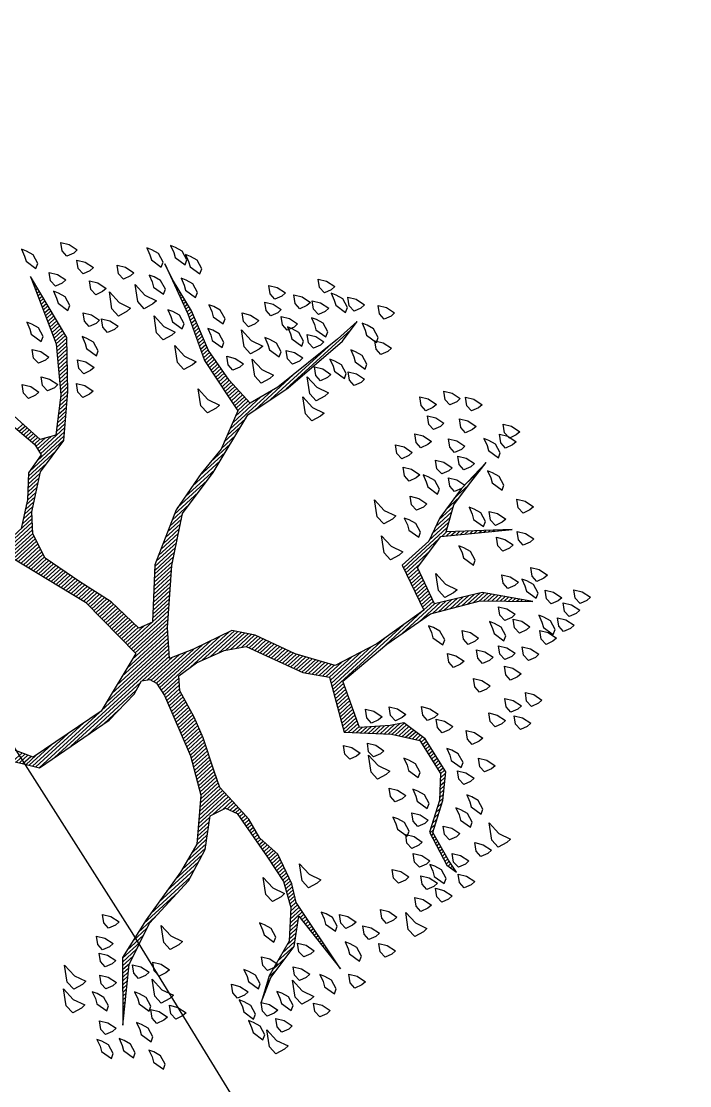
# Model space of a CAD drawing. Header units: metres. Extents: x 2 to 659295185, y -28 to 1124222152.
# Drawn here: x 655003.311 to 655005.894, y 1123173.346 to 1123177.462 of the extents above; entities that cross this region are included whole.
import ezdxf

# ---------------------------------------------------------------- set-up
doc = ezdxf.new("R2010")
doc.units = ezdxf.units.M
doc.header["$MEASUREMENT"] = 0
doc.layers.get('0').update_dxf_attribs({"linetype": 'CONTINUOUS'})
doc.layers.add('Arboles', color=3, linetype='CONTINUOUS')
doc.layers.add('MANZANA', color=30, linetype='CONTINUOUS')

# ---------------------------------------------------------------- blocks, each defined once
blk = doc.blocks.new('*X2402')
at = {"color": 0}
for p, q in [((18.3221, 17.8), (18.3275, 17.8)), ((18.3261, 17.81), (18.3296, 17.81)), ((18.33, 17.82), (18.3316, 17.82)), ((18.3064, 17.76), (18.3192, 17.76)), ((18.3104, 17.77), (18.3213, 17.77)), ((18.3143, 17.78), (18.3234, 17.78)), ((18.3182, 17.79), (18.3254, 17.79)), ((18.2907, 17.72), (18.3109, 17.72)), ((18.2946, 17.73), (18.313, 17.73)), ((18.2986, 17.74), (18.3151, 17.74)), ((18.3025, 17.75), (18.3171, 17.75)), ((18.2789, 17.69), (18.3047, 17.69)), ((18.2829, 17.7), (18.3068, 17.7)), ((18.2868, 17.71), (18.3089, 17.71)), ((18.2632, 17.65), (18.2965, 17.65)), ((18.2671, 17.66), (18.2985, 17.66)), ((18.2711, 17.67), (18.3006, 17.67)), ((18.275, 17.68), (18.3027, 17.68)), ((18.2475, 17.61), (18.2882, 17.61)), ((18.2514, 17.62), (18.2903, 17.62)), ((18.2554, 17.63), (18.2923, 17.63)), ((18.2593, 17.64), (18.2944, 17.64)), ((18.2241, 17.57), (18.2717, 17.57)), ((18.2317, 17.58), (18.2805, 17.58)), ((18.2394, 17.59), (18.284, 17.59)), ((18.2436, 17.6), (18.2861, 17.6)), ((18.1935, 17.53), (18.2364, 17.53)), ((18.2011, 17.54), (18.2452, 17.54)), ((18.2088, 17.55), (18.254, 17.55)), ((18.2164, 17.56), (18.2628, 17.56)), ((18.7131, 17.53), (18.7134, 17.53)), ((18.1706, 17.5), (18.2099, 17.5)), ((18.1782, 17.51), (18.2187, 17.51)), ((18.1858, 17.52), (18.2276, 17.52)), ((18.7035, 17.5), (18.7048, 17.5)), ((18.7067, 17.51), (18.7077, 17.51)), ((18.7099, 17.52), (18.7105, 17.52)), ((17.9316, 17.46), (17.9593, 17.46)), ((18.14, 17.46), (18.1746, 17.46)), ((18.1476, 17.47), (18.1834, 17.47)), ((18.1553, 17.48), (18.1923, 17.48)), ((18.1629, 17.49), (18.2011, 17.49)), ((18.6908, 17.46), (18.6951, 17.46)), ((18.694, 17.47), (18.6971, 17.47)), ((18.6971, 17.48), (18.6991, 17.48)), ((18.7003, 17.49), (18.7019, 17.49)), ((17.9329, 17.45), (17.9604, 17.45)), ((17.9342, 17.44), (17.9614, 17.44)), ((17.9355, 17.43), (17.9624, 17.43)), ((17.9368, 17.42), (17.9635, 17.42)), ((18.0985, 17.42), (18.136, 17.42)), ((18.1103, 17.43), (18.1467, 17.43)), ((18.1221, 17.44), (18.157, 17.44)), ((18.1323, 17.45), (18.1658, 17.45)), ((18.6781, 17.42), (18.6871, 17.42)), ((18.6812, 17.43), (18.6891, 17.43)), ((18.6844, 17.44), (18.6911, 17.44)), ((18.6876, 17.45), (18.6931, 17.45)), ((17.9381, 17.41), (17.9645, 17.41)), ((17.9394, 17.4), (17.9655, 17.4)), ((17.9407, 17.39), (17.9666, 17.39)), ((17.942, 17.38), (17.9676, 17.38)), ((18.0512, 17.38), (18.0931, 17.38)), ((18.063, 17.39), (18.1038, 17.39)), ((18.0748, 17.4), (18.1146, 17.4)), ((18.0867, 17.41), (18.1253, 17.41)), ((18.6653, 17.38), (18.6791, 17.38)), ((18.6685, 17.39), (18.6811, 17.39)), ((18.6717, 17.4), (18.6831, 17.4)), ((18.6749, 17.41), (18.6851, 17.41)), ((17.9367, 17.35), (18.061, 17.35)), ((17.9387, 17.36), (18.004, 17.36)), ((17.9407, 17.37), (17.984, 17.37)), ((18.0276, 17.36), (18.0717, 17.36)), ((18.0394, 17.37), (18.0824, 17.37)), ((18.6555, 17.35), (18.6727, 17.35)), ((18.659, 17.36), (18.6751, 17.36)), ((18.6621, 17.37), (18.6771, 17.37)), ((17.8487, 17.31), (17.9816, 17.31)), ((17.8637, 17.32), (18.0288, 17.32)), ((17.9087, 17.33), (18.0396, 17.33)), ((17.9347, 17.34), (18.0503, 17.34)), ((18.6387, 17.31), (18.6586, 17.31)), ((18.6429, 17.32), (18.6621, 17.32)), ((18.6471, 17.33), (18.6656, 17.33)), ((18.6513, 17.34), (18.6692, 17.34)), ((17.8087, 17.27), (17.859, 17.27)), ((17.8187, 17.28), (17.873, 17.28)), ((17.8287, 17.29), (17.887, 17.29)), ((17.8387, 17.3), (17.9283, 17.3)), ((18.6218, 17.27), (18.6445, 17.27)), ((18.626, 17.28), (18.648, 17.28)), ((18.6303, 17.29), (18.6515, 17.29)), ((18.6345, 17.3), (18.6551, 17.3)), ((17.7599, 17.23), (17.803, 17.23)), ((17.7741, 17.24), (17.817, 17.24)), ((17.7884, 17.25), (17.831, 17.25)), ((17.7987, 17.26), (17.845, 17.26)), ((18.605, 17.23), (18.6303, 17.23)), ((18.6092, 17.24), (18.6339, 17.24)), ((18.6134, 17.25), (18.6374, 17.25)), ((18.6176, 17.26), (18.6409, 17.26)), ((17.5939, 17.19), (17.7568, 17.19)), ((17.717, 17.2), (17.7653, 17.2)), ((17.7313, 17.21), (17.775, 17.21)), ((17.7456, 17.22), (17.789, 17.22)), ((18.5884, 17.19), (18.6202, 17.19)), ((18.5924, 17.2), (18.6215, 17.2)), ((18.5966, 17.21), (18.6233, 17.21)), ((18.6008, 17.22), (18.6268, 17.22)), ((17.5968, 17.18), (17.7482, 17.18)), ((17.5998, 17.17), (17.7396, 17.17)), ((17.6027, 17.16), (17.731, 17.16)), ((18.5837, 17.16), (18.6162, 17.16)), ((18.5853, 17.17), (18.6175, 17.17)), ((18.5868, 17.18), (18.6189, 17.18)), ((17.6056, 17.15), (17.7225, 17.15)), ((17.6085, 17.14), (17.7189, 17.14)), ((17.6115, 17.13), (17.7161, 17.13)), ((17.6144, 17.12), (17.7134, 17.12)), ((18.5774, 17.12), (18.6109, 17.12)), ((18.5789, 17.13), (18.6122, 17.13)), ((18.5805, 17.14), (18.6135, 17.14)), ((18.5821, 17.15), (18.6149, 17.15)), ((17.6173, 17.11), (17.7107, 17.11)), ((17.6203, 17.1), (17.7079, 17.1)), ((17.6232, 17.09), (17.7052, 17.09)), ((17.6261, 17.08), (17.7025, 17.08)), ((18.571, 17.08), (18.6056, 17.08)), ((18.5726, 17.09), (18.6069, 17.09)), ((18.5742, 17.1), (18.6082, 17.1)), ((18.5758, 17.11), (18.6095, 17.11)), ((17.629, 17.07), (17.6998, 17.07)), ((17.632, 17.06), (17.697, 17.06)), ((17.6349, 17.05), (17.6968, 17.05)), ((17.6378, 17.04), (17.6992, 17.04)), ((18.5647, 17.04), (18.6056, 17.04)), ((18.5663, 17.05), (18.6056, 17.05)), ((18.5679, 17.06), (18.6056, 17.06)), ((18.5695, 17.07), (18.6056, 17.07)), ((17.6407, 17.03), (17.7015, 17.03)), ((17.6437, 17.02), (17.7039, 17.02)), ((17.6466, 17.01), (17.7062, 17.01)), ((17.6495, 17), (17.7086, 17)), ((18.5582, 17), (18.6056, 17)), ((18.5598, 17.01), (18.6056, 17.01)), ((18.5615, 17.02), (18.6056, 17.02)), ((18.5632, 17.03), (18.6056, 17.03)), ((17.6524, 16.99), (17.7109, 16.99)), ((17.6554, 16.98), (17.7133, 16.98)), ((17.6583, 16.97), (17.7156, 16.97)), ((18.5353, 16.97), (18.6056, 16.97)), ((18.5548, 16.98), (18.6056, 16.98)), ((18.5565, 16.99), (18.6056, 16.99)), ((17.6612, 16.96), (17.718, 16.96)), ((17.6642, 16.95), (17.7204, 16.95)), ((17.6671, 16.94), (17.7227, 16.94)), ((17.67, 16.93), (17.7251, 16.93)), ((18.4439, 16.93), (18.523, 16.93)), ((18.4668, 16.94), (18.5567, 16.94)), ((18.4896, 16.95), (18.6918, 16.95)), ((18.5125, 16.96), (18.6485, 16.96)), ((18.6009, 16.94), (18.7864, 16.94)), ((18.6675, 16.93), (18.9464, 16.93)), ((17.6729, 16.92), (17.7274, 16.92)), ((17.6759, 16.91), (17.7298, 16.91)), ((17.6788, 16.9), (17.7324, 16.9)), ((17.6817, 16.89), (17.7351, 16.89)), ((18.2545, 16.89), (18.388, 16.89)), ((18.2995, 16.9), (18.4217, 16.9)), ((18.3608, 16.91), (18.4555, 16.91)), ((18.4211, 16.92), (18.4892, 16.92)), ((18.7342, 16.92), (19.0449, 16.92)), ((17.6846, 16.88), (17.7378, 16.88)), ((17.6876, 16.87), (17.7404, 16.87)), ((17.6905, 16.86), (17.7431, 16.86)), ((17.6934, 16.85), (17.7458, 16.85)), ((18.1192, 16.85), (18.2036, 16.85)), ((18.1392, 16.86), (18.2561, 16.86)), ((18.1645, 16.87), (18.3086, 16.87)), ((18.2095, 16.88), (18.3542, 16.88)), ((17.6957, 16.84), (17.7484, 16.84)), ((17.6961, 16.83), (17.7511, 16.83)), ((17.6964, 16.82), (17.7538, 16.82)), ((18.0592, 16.82), (18.1324, 16.82)), ((18.0792, 16.83), (18.1463, 16.83)), ((18.0992, 16.84), (18.1601, 16.84)), ((17.6967, 16.81), (17.7564, 16.81)), ((17.6971, 16.8), (17.7591, 16.8)), ((17.6974, 16.79), (17.7618, 16.79)), ((17.6977, 16.78), (17.7639, 16.78)), ((17.9792, 16.78), (18.0771, 16.78)), ((17.9992, 16.79), (18.0909, 16.79)), ((18.0192, 16.8), (18.1047, 16.8)), ((18.0392, 16.81), (18.1186, 16.81)), ((17.6981, 16.77), (17.7645, 16.77)), ((17.6984, 16.76), (17.7651, 16.76)), ((17.6987, 16.75), (17.7657, 16.75)), ((17.6991, 16.74), (17.7664, 16.74)), ((17.9335, 16.74), (18.0217, 16.74)), ((17.9435, 16.75), (18.0355, 16.75)), ((17.9535, 16.76), (18.0494, 16.76)), ((17.9635, 16.77), (18.0632, 16.77)), ((17.6994, 16.73), (17.767, 16.73)), ((17.6997, 16.72), (17.7676, 16.72)), ((17.7001, 16.71), (17.7682, 16.71)), ((17.7004, 16.7), (17.7689, 16.7)), ((17.8935, 16.7), (17.9768, 16.7)), ((17.9035, 16.71), (17.9873, 16.71)), ((17.9135, 16.72), (17.9979, 16.72)), ((17.9235, 16.73), (18.0084, 16.73)), ((17.7007, 16.69), (17.7695, 16.69)), ((17.7011, 16.68), (17.7701, 16.68)), ((17.7014, 16.67), (17.7707, 16.67)), ((17.7017, 16.66), (17.7714, 16.66)), ((17.8535, 16.66), (17.9345, 16.66)), ((17.8635, 16.67), (17.9451, 16.67)), ((17.8735, 16.68), (17.9556, 16.68)), ((17.8835, 16.69), (17.9662, 16.69)), ((17.7021, 16.65), (17.772, 16.65)), ((17.7024, 16.64), (17.7924, 16.64)), ((17.7027, 16.63), (17.8224, 16.63)), ((17.8235, 16.63), (17.9029, 16.63)), ((17.8335, 16.64), (17.9134, 16.64)), ((17.8435, 16.65), (17.924, 16.65)), ((17.1231, 16.6), (17.1663, 16.6)), ((17.1297, 16.59), (17.1713, 16.59)), ((17.7031, 16.62), (17.8923, 16.62)), ((17.7034, 16.61), (17.8818, 16.61)), ((17.7037, 16.6), (17.8712, 16.6)), ((17.7041, 16.59), (17.8606, 16.59)), ((17.1364, 16.58), (17.1763, 16.58)), ((17.1431, 16.57), (17.1813, 16.57)), ((17.1497, 16.56), (17.1971, 16.56)), ((17.1564, 16.55), (17.2651, 16.55)), ((17.5785, 16.55), (17.8258, 16.55)), ((17.6123, 16.56), (17.8338, 16.56)), ((17.646, 16.57), (17.8418, 16.57)), ((17.6798, 16.58), (17.8501, 16.58)), ((17.163, 16.54), (17.3331, 16.54)), ((17.1697, 16.53), (17.401, 16.53)), ((17.1764, 16.52), (17.469, 16.52)), ((17.2412, 16.51), (17.7938, 16.51)), ((17.4773, 16.52), (17.8018, 16.52)), ((17.511, 16.53), (17.8098, 16.53)), ((17.5448, 16.54), (17.8178, 16.54)), ((17.3112, 16.5), (17.6466, 16.5)), ((17.3812, 16.49), (17.6166, 16.49)), ((17.4512, 16.48), (17.5245, 16.48)), ((17.6564, 16.5), (17.7858, 16.5)), ((17.6714, 16.49), (17.7899, 16.49)), ((17.6804, 16.48), (17.8149, 16.48)), ((17.6837, 16.47), (17.8399, 16.47)), ((17.6839, 16.44), (17.9326, 16.44)), ((17.6855, 16.45), (17.8986, 16.45)), ((17.687, 16.46), (17.8649, 16.46)), ((17.6757, 16.4), (17.7432, 16.4)), ((17.6789, 16.41), (17.7512, 16.41)), ((17.6805, 16.42), (17.7592, 16.42)), ((17.6822, 16.43), (17.9666, 16.43)), ((17.8145, 16.42), (18.0006, 16.42)), ((17.8617, 16.41), (18.0157, 16.41)), ((17.8916, 16.4), (18.0232, 16.4)), ((17.6618, 16.36), (17.7239, 16.36)), ((17.6653, 16.37), (17.7264, 16.37)), ((17.6687, 16.38), (17.7289, 16.38)), ((17.6722, 16.39), (17.7352, 16.39)), ((17.9216, 16.39), (18.0307, 16.39)), ((17.9473, 16.38), (18.0382, 16.38)), ((17.9633, 16.37), (18.0457, 16.37)), ((17.9793, 16.36), (18.0532, 16.36)), ((17.648, 16.32), (17.7139, 16.32)), ((17.6514, 16.33), (17.7164, 16.33)), ((17.6549, 16.34), (17.7189, 16.34)), ((17.6584, 16.35), (17.7214, 16.35)), ((17.9953, 16.35), (18.0607, 16.35)), ((18.0106, 16.34), (18.0651, 16.34)), ((18.0147, 16.33), (18.0692, 16.33)), ((18.0189, 16.32), (18.0733, 16.32)), ((17.6376, 16.29), (17.7064, 16.29)), ((17.6411, 16.3), (17.7089, 16.3)), ((17.6445, 16.31), (17.7114, 16.31)), ((18.0231, 16.31), (18.0774, 16.31)), ((18.0272, 16.3), (18.0816, 16.3)), ((18.0314, 16.29), (18.0857, 16.29)), ((17.6237, 16.25), (17.6938, 16.25)), ((17.6272, 16.26), (17.6971, 16.26)), ((17.6307, 16.27), (17.7005, 16.27)), ((17.6341, 16.28), (17.7038, 16.28)), ((18.0356, 16.28), (18.0898, 16.28)), ((18.0397, 16.27), (18.0939, 16.27)), ((18.0439, 16.26), (18.098, 16.26)), ((18.0481, 16.25), (18.1021, 16.25)), ((17.6099, 16.21), (17.6805, 16.21)), ((17.6134, 16.22), (17.6838, 16.22)), ((17.6168, 16.23), (17.6871, 16.23)), ((17.6203, 16.24), (17.6905, 16.24)), ((18.0522, 16.24), (18.1063, 16.24)), ((18.0564, 16.23), (18.1104, 16.23)), ((18.0606, 16.22), (18.1145, 16.22)), ((18.0647, 16.21), (18.1186, 16.21)), ((18.8191, 16.21), (18.8896, 16.21)), ((18.8615, 16.22), (18.9295, 16.22)), ((18.9115, 16.23), (18.9795, 16.23)), ((18.9759, 16.24), (19.0395, 16.24)), ((17.5928, 16.17), (17.6627, 16.17)), ((17.5981, 16.18), (17.6673, 16.18)), ((17.603, 16.19), (17.6719, 16.19)), ((17.6064, 16.2), (17.6766, 16.2)), ((18.0689, 16.2), (18.1236, 16.2)), ((18.0731, 16.19), (18.1296, 16.19)), ((18.0772, 16.18), (18.1356, 16.18)), ((18.0814, 16.17), (18.1416, 16.17)), ((18.6114, 16.17), (18.823, 16.17)), ((18.7441, 16.18), (18.8396, 16.18)), ((18.7691, 16.19), (18.8563, 16.19)), ((18.7941, 16.2), (18.873, 16.2)), ((17.5714, 16.13), (17.6443, 16.13)), ((17.5768, 16.14), (17.6489, 16.14)), ((17.5821, 16.15), (17.6535, 16.15)), ((17.5874, 16.16), (17.6581, 16.16)), ((18.0856, 16.16), (18.1476, 16.16)), ((18.0897, 16.15), (18.1536, 16.15)), ((18.0939, 16.14), (18.1596, 16.14)), ((18.1004, 16.13), (18.1656, 16.13)), ((18.5994, 16.13), (18.6461, 16.13)), ((18.6024, 16.14), (18.6667, 16.14)), ((18.6054, 16.15), (18.7201, 16.15)), ((18.6084, 16.16), (18.7734, 16.16)), ((18.7869, 16.16), (18.812, 16.16)), ((18.8002, 16.15), (18.8237, 16.15)), ((18.8135, 16.14), (18.8354, 16.14)), ((18.8269, 16.13), (18.847, 16.13)), ((17.5554, 16.1), (17.6304, 16.1)), ((17.5608, 16.11), (17.635, 16.11)), ((17.5661, 16.12), (17.6396, 16.12)), ((18.1082, 16.12), (18.1716, 16.12)), ((18.116, 16.11), (18.1776, 16.11)), ((18.1237, 16.1), (18.1836, 16.1)), ((18.5904, 16.1), (18.6367, 16.1)), ((18.5934, 16.11), (18.6398, 16.11)), ((18.5964, 16.12), (18.6429, 16.12)), ((18.8402, 16.12), (18.8587, 16.12)), ((18.8535, 16.11), (18.8704, 16.11)), ((18.8669, 16.1), (18.882, 16.1)), ((17.5341, 16.06), (17.6131, 16.06)), ((17.5394, 16.07), (17.6174, 16.07)), ((17.5448, 16.08), (17.6216, 16.08)), ((17.5501, 16.09), (17.6259, 16.09)), ((18.1315, 16.09), (18.1896, 16.09)), ((18.1393, 16.08), (18.1956, 16.08)), ((18.1471, 16.07), (18.2239, 16.07)), ((18.1549, 16.06), (18.2619, 16.06)), ((18.5784, 16.06), (18.6242, 16.06)), ((18.5814, 16.07), (18.6273, 16.07)), ((18.5844, 16.08), (18.6304, 16.08)), ((18.5874, 16.09), (18.6336, 16.09)), ((18.8802, 16.09), (18.8937, 16.09)), ((18.8935, 16.08), (18.9054, 16.08)), ((18.9069, 16.07), (18.917, 16.07)), ((18.9202, 16.06), (18.9287, 16.06)), ((17.4913, 16.02), (17.6021, 16.02)), ((17.502, 16.03), (17.6021, 16.03)), ((17.5127, 16.04), (17.6045, 16.04)), ((17.5234, 16.05), (17.6088, 16.05)), ((18.1339, 16.02), (18.4746, 16.02)), ((18.1392, 16.03), (18.3946, 16.03)), ((18.1444, 16.04), (18.3379, 16.04)), ((18.1497, 16.05), (18.2999, 16.05)), ((18.5664, 16.02), (18.6117, 16.02)), ((18.5694, 16.03), (18.6148, 16.03)), ((18.5724, 16.04), (18.6179, 16.04)), ((18.5754, 16.05), (18.6211, 16.05)), ((18.9335, 16.05), (18.9404, 16.05)), ((18.9469, 16.04), (18.952, 16.04)), ((18.9602, 16.03), (18.9637, 16.03)), ((18.9735, 16.02), (18.9754, 16.02)), ((17.4484, 15.98), (17.5044, 15.98)), ((17.4591, 15.99), (17.6021, 15.99)), ((17.4698, 16), (17.6021, 16)), ((17.4806, 16.01), (17.6021, 16.01)), ((17.5206, 15.98), (17.6021, 15.98)), ((18.113, 15.98), (18.1646, 15.98)), ((18.1182, 15.99), (18.1688, 15.99)), ((18.1235, 16), (18.173, 16)), ((18.1287, 16.01), (18.1773, 16.01)), ((18.3591, 16.01), (18.5546, 16.01)), ((18.4501, 16), (18.6064, 16)), ((18.5234, 15.99), (18.6244, 15.99)), ((18.5634, 16.01), (18.6086, 16.01)), ((18.5781, 15.98), (18.6424, 15.98)), ((18.9869, 16.01), (18.987, 16.01)), ((17.4036, 15.94), (17.4555, 15.94)), ((17.4163, 15.95), (17.4677, 15.95)), ((17.427, 15.96), (17.4799, 15.96)), ((17.4377, 15.97), (17.4922, 15.97)), ((17.5556, 15.97), (17.6021, 15.97)), ((17.5707, 15.96), (17.6021, 15.96)), ((17.5747, 15.95), (17.6021, 15.95)), ((17.5787, 15.94), (17.6021, 15.94)), ((18.092, 15.94), (18.1478, 15.94)), ((18.0973, 15.95), (18.152, 15.95)), ((18.1025, 15.96), (18.1562, 15.96)), ((18.1077, 15.97), (18.1604, 15.97)), ((18.5971, 15.97), (18.6604, 15.97)), ((18.6161, 15.96), (18.6784, 15.96)), ((18.6351, 15.95), (18.6964, 15.95)), ((18.6541, 15.94), (18.7144, 15.94)), ((17.3061, 15.91), (17.4188, 15.91)), ((17.3386, 15.92), (17.431, 15.92)), ((17.3711, 15.93), (17.4433, 15.93)), ((17.5827, 15.93), (17.6021, 15.93)), ((17.5832, 15.91), (17.6021, 15.91)), ((17.5846, 15.92), (17.6021, 15.92)), ((18.0763, 15.91), (18.1351, 15.91)), ((18.0816, 15.92), (18.1394, 15.92)), ((18.0868, 15.93), (18.1436, 15.93)), ((18.6731, 15.93), (18.7324, 15.93)), ((18.6921, 15.92), (18.7504, 15.92)), ((18.7111, 15.91), (18.7628, 15.91)), ((17.1189, 15.87), (17.3117, 15.87)), ((17.1669, 15.88), (17.3397, 15.88)), ((17.2149, 15.89), (17.3677, 15.89)), ((17.2629, 15.9), (17.3957, 15.9)), ((17.5778, 15.87), (17.5996, 15.87)), ((17.5791, 15.88), (17.6018, 15.88)), ((17.5805, 15.89), (17.6021, 15.89)), ((17.5819, 15.9), (17.6021, 15.9)), ((18.0627, 15.88), (18.1225, 15.88)), ((18.0658, 15.89), (18.1267, 15.89)), ((18.0711, 15.9), (18.1309, 15.9)), ((18.0727, 15.87), (18.1183, 15.87)), ((18.7301, 15.9), (18.7704, 15.9)), ((18.7421, 15.89), (18.7781, 15.89)), ((18.7528, 15.88), (18.7857, 15.88)), ((18.7634, 15.87), (18.7934, 15.87)), ((16.9681, 15.83), (17.0472, 15.83)), ((17.0041, 15.84), (17.0729, 15.84)), ((17.0401, 15.85), (17.1235, 15.85)), ((17.0761, 15.86), (17.2435, 15.86)), ((17.5723, 15.83), (17.5907, 15.83)), ((17.5737, 15.84), (17.5929, 15.84)), ((17.575, 15.85), (17.5951, 15.85)), ((17.5764, 15.86), (17.5974, 15.86)), ((18.0827, 15.86), (18.1141, 15.86)), ((18.0927, 15.85), (18.1197, 15.85)), ((18.1027, 15.84), (18.1322, 15.84)), ((18.1127, 15.83), (18.1447, 15.83)), ((18.7741, 15.86), (18.801, 15.86)), ((18.7848, 15.85), (18.8087, 15.85)), ((18.7954, 15.84), (18.8163, 15.84)), ((18.8061, 15.83), (18.824, 15.83)), ((16.91, 15.79), (16.9444, 15.79)), ((16.919, 15.8), (16.9701, 15.8)), ((16.9281, 15.81), (16.9958, 15.81)), ((16.9371, 15.82), (17.0215, 15.82)), ((17.5669, 15.79), (17.5866, 15.79)), ((17.5682, 15.8), (17.5856, 15.8)), ((17.5696, 15.81), (17.5863, 15.81)), ((17.5709, 15.82), (17.5885, 15.82)), ((18.1227, 15.82), (18.1572, 15.82)), ((18.1327, 15.81), (18.1697, 15.81)), ((18.1427, 15.8), (18.1822, 15.8)), ((18.1527, 15.79), (18.1947, 15.79)), ((18.8168, 15.82), (18.8316, 15.82)), ((18.8274, 15.81), (18.8393, 15.81)), ((18.8381, 15.8), (18.8469, 15.8)), ((18.8488, 15.79), (18.8545, 15.79)), ((16.8829, 15.76), (16.9077, 15.76)), ((16.8919, 15.77), (16.9189, 15.77)), ((16.9009, 15.78), (16.9301, 15.78)), ((17.5628, 15.76), (17.5896, 15.76)), ((17.5641, 15.77), (17.5886, 15.77)), ((17.5655, 15.78), (17.5876, 15.78)), ((18.1627, 15.78), (18.2105, 15.78)), ((18.1727, 15.77), (18.2271, 15.77)), ((18.182, 15.76), (18.2403, 15.76)), ((18.8594, 15.78), (18.8622, 15.78)), ((16.8467, 15.72), (16.863, 15.72)), ((16.8557, 15.73), (16.8742, 15.73)), ((16.8648, 15.74), (16.8853, 15.74)), ((16.8738, 15.75), (16.8965, 15.75)), ((17.5568, 15.72), (17.5936, 15.72)), ((17.5585, 15.73), (17.5926, 15.73)), ((17.56, 15.74), (17.5916, 15.74)), ((17.5614, 15.75), (17.5906, 15.75)), ((18.189, 15.75), (18.2422, 15.75)), ((18.196, 15.74), (18.244, 15.74)), ((18.203, 15.73), (18.2458, 15.73)), ((18.21, 15.72), (18.2476, 15.72)), ((16.8105, 15.68), (16.8183, 15.68)), ((16.8195, 15.69), (16.8295, 15.69)), ((16.8286, 15.7), (16.8406, 15.7)), ((16.8376, 15.71), (16.8518, 15.71)), ((17.5501, 15.68), (17.5814, 15.68)), ((17.5518, 15.69), (17.5844, 15.69)), ((17.5535, 15.7), (17.5875, 15.7)), ((17.5551, 15.71), (17.5906, 15.71)), ((18.217, 15.71), (18.2494, 15.71)), ((18.224, 15.7), (18.2512, 15.7)), ((18.231, 15.69), (18.2531, 15.69)), ((18.238, 15.68), (18.2549, 15.68)), ((16.7833, 15.65), (16.7848, 15.65)), ((16.7924, 15.66), (16.7959, 15.66)), ((16.8014, 15.67), (16.8071, 15.67)), ((17.5435, 15.64), (17.5691, 15.64)), ((17.5451, 15.65), (17.5721, 15.65)), ((17.5468, 15.66), (17.5752, 15.66)), ((17.5485, 15.67), (17.5783, 15.67)), ((18.2329, 15.64), (18.2515, 15.64)), ((18.2348, 15.65), (18.2534, 15.65)), ((18.2367, 15.66), (18.2553, 15.66)), ((18.2385, 15.67), (18.2567, 15.67)), ((17.5252, 15.6), (17.5543, 15.6)), ((17.5302, 15.61), (17.5598, 15.61)), ((17.5352, 15.62), (17.5629, 15.62)), ((17.5402, 15.63), (17.566, 15.63)), ((18.2254, 15.6), (18.244, 15.6)), ((18.2273, 15.61), (18.2459, 15.61)), ((18.2292, 15.62), (18.2478, 15.62)), ((18.231, 15.63), (18.2497, 15.63)), ((17.5102, 15.57), (17.5372, 15.57)), ((17.5152, 15.58), (17.5429, 15.58)), ((17.5202, 15.59), (17.5486, 15.59)), ((18.2198, 15.57), (18.2384, 15.57)), ((18.2217, 15.58), (18.2403, 15.58)), ((18.2235, 15.59), (18.2422, 15.59)), ((17.4803, 15.53), (17.5226, 15.53)), ((17.4903, 15.54), (17.5241, 15.54)), ((17.5002, 15.55), (17.5257, 15.55)), ((17.5052, 15.56), (17.5315, 15.56)), ((18.2032, 15.53), (18.2284, 15.53)), ((18.2132, 15.54), (18.2328, 15.54)), ((18.216, 15.55), (18.2347, 15.55)), ((18.2179, 15.56), (18.2365, 15.56)), ((17.4403, 15.49), (17.4786, 15.49)), ((17.4503, 15.5), (17.4911, 15.5)), ((17.4603, 15.51), (17.5196, 15.51)), ((17.4703, 15.52), (17.5211, 15.52)), ((17.4988, 15.49), (17.5165, 15.49)), ((17.4996, 15.5), (17.5181, 15.5)), ((18.1632, 15.49), (18.1834, 15.49)), ((18.1732, 15.5), (18.1946, 15.5)), ((18.1832, 15.51), (18.2059, 15.51)), ((18.1932, 15.52), (18.2171, 15.52)), ((17.368, 15.45), (17.4286, 15.45)), ((17.4, 15.46), (17.4411, 15.46)), ((17.4203, 15.47), (17.4536, 15.47)), ((17.4303, 15.48), (17.4661, 15.48)), ((17.496, 15.45), (17.5105, 15.45)), ((17.4967, 15.46), (17.512, 15.46)), ((17.4974, 15.47), (17.5135, 15.47)), ((17.4981, 15.48), (17.515, 15.48)), ((18.1066, 15.45), (18.1297, 15.45)), ((18.1238, 15.46), (18.1468, 15.46)), ((18.1409, 15.47), (18.1609, 15.47)), ((18.1532, 15.48), (18.1721, 15.48)), ((17.2587, 15.41), (17.2717, 15.41)), ((17.2754, 15.42), (17.3128, 15.42)), ((17.304, 15.43), (17.3661, 15.43)), ((17.336, 15.44), (17.4161, 15.44)), ((17.4931, 15.41), (17.5044, 15.41)), ((17.4938, 15.42), (17.5059, 15.42)), ((17.4946, 15.43), (17.5074, 15.43)), ((17.4953, 15.44), (17.509, 15.44)), ((18.0433, 15.41), (18.0611, 15.41)), ((18.0552, 15.42), (18.0783, 15.42)), ((18.0723, 15.43), (18.0954, 15.43)), ((18.0895, 15.44), (18.1126, 15.44)), ((17.2087, 15.38), (17.2117, 15.38)), ((17.2254, 15.39), (17.2317, 15.39)), ((17.242, 15.4), (17.2517, 15.4)), ((17.491, 15.38), (17.4999, 15.38)), ((17.4917, 15.39), (17.5014, 15.39)), ((17.4924, 15.4), (17.5029, 15.4)), ((18.0353, 15.38), (18.047, 15.38)), ((18.038, 15.39), (18.0493, 15.39)), ((18.0407, 15.4), (18.0516, 15.4)), ((17.4881, 15.34), (17.4938, 15.34)), ((17.4888, 15.35), (17.4953, 15.35)), ((17.4896, 15.36), (17.4968, 15.36)), ((17.4903, 15.37), (17.4984, 15.37)), ((18.0247, 15.34), (18.0378, 15.34)), ((18.0273, 15.35), (18.0401, 15.35)), ((18.03, 15.36), (18.0424, 15.36)), ((18.0327, 15.37), (18.0447, 15.37)), ((17.4853, 15.3), (17.4877, 15.3)), ((17.486, 15.31), (17.4893, 15.31)), ((17.4867, 15.32), (17.4908, 15.32)), ((17.4874, 15.33), (17.4923, 15.33)), ((18.014, 15.3), (18.0286, 15.3)), ((18.0167, 15.31), (18.0309, 15.31)), ((18.0193, 15.32), (18.0332, 15.32)), ((18.022, 15.33), (18.0355, 15.33)), ((17.4831, 15.27), (17.4832, 15.27)), ((17.4838, 15.28), (17.4847, 15.28)), ((17.4846, 15.29), (17.4862, 15.29)), ((18.0113, 15.29), (18.0265, 15.29)), ((18.0115, 15.28), (18.0249, 15.28)), ((18.0135, 15.27), (18.0232, 15.27)), ((18.0155, 15.26), (18.0215, 15.26)), ((18.0175, 15.25), (18.0199, 15.25))]:
    blk.add_line(p, q, dxfattribs=at)
blk = doc.blocks.new('ARBUSTO6')
at = {"layer": 'Arboles', "color": 7}
for points in [[(-0.1493, 0.6841), (-0.0473, 0.3354), (-0.0388, 0.0803), (-0.2684, 0.0122), (-0.5575, 0.0548), (-0.6256, 0.1908)], [(-0.6511, 0.1398), (-0.566, 0.0122), (-0.2684, -0.0303), (-0.1408, -0.0218), (-0.0898, -0.0048), (-0.0643, -0.0218), (-0.0558, -0.0473), (-0.0643, -0.0983), (-0.1408, -0.3194), (-0.2089, -0.447), (-0.3364, -0.566), (-0.447, -0.6001), (-0.6511, -0.6426), (-0.8041, -0.6851), (-0.9657, -0.8637), (-0.8041, -0.7191), (-0.6511, -0.6596), (-0.447, -0.6426), (-0.3279, -0.6001), (-0.2344, -0.5235), (-0.1748, -0.5405), (-0.1578, -0.583), (-0.1833, -0.7701), (-0.2004, -0.8722), (-0.2429, -0.9572), (-0.3279, -1.0423), (-0.464, -1.0848), (-0.549, -1.1358), (-0.464, -1.0933), (-0.3279, -1.0678), (-0.2429, -0.9997), (-0.2599, -1.2379), (-0.2174, -0.9572), (-0.1833, -0.8977), (-0.1493, -0.7871), (-0.1578, -0.7021), (-0.1408, -0.6256), (-0.1408, -0.5405), (-0.1408, -0.4725), (-0.1153, -0.413), (-0.0643, -0.3024), (-0.0388, -0.2259), (-0.0133, -0.1238), (0.0207, -0.0813), (0.0973, -0.0898), (0.1993, -0.1238), (0.2674, -0.1663), (0.3524, -0.3704), (0.4119, -0.447), (0.3184, -0.6256), (0.4374, -0.7446), (0.497, -0.8297), (0.4715, -0.9657), (0.4034, -1.0338), (0.3014, -1.0933), (0.2674, -1.2209), (0.2759, -1.2634), (0.2844, -1.2123), (0.3099, -1.1018), (0.4119, -1.0423), (0.4885, -0.9742), (0.514, -0.8382), (0.497, -0.7446), (0.4544, -0.7191), (0.3694, -0.6511), (0.4374, -0.4895), (0.6415, -0.498), (0.8286, -0.5235), (0.9902, -0.6086), (1.1263, -0.7361), (1.0157, -0.5915), (0.8626, -0.5065), (0.9052, -0.3704), (1.0412, -0.3449), (1.2453, -0.498), (1.0667, -0.3449), (1.1518, -0.2939), (1.2368, -0.2769), (1.3389, -0.2599), (1.2113, -0.2684), (1.0837, -0.2939), (0.9987, -0.3279), (0.8711, -0.3279), (0.8201, -0.498), (0.616, -0.4725), (0.4544, -0.43), (0.3779, -0.3024), (0.3184, -0.1578), (0.2674, -0.0898), (0.1228, -0.0473), (0.0378, -0.0133), (0.1058, 0.0718), (0.2674, 0.2248), (0.4204, 0.3354), (0.599, 0.3694), (0.8286, 0.4374), (0.9987, 0.4119), (1.2538, 0.4034), (1.3389, 0.4204), (1.2453, 0.4204), (0.9732, 0.4374), (0.8626, 0.463), (0.8626, 0.5735), (0.8796, 0.7011), (0.9307, 0.8456), (0.9562, 0.9732), (0.9732, 1.0327), (0.9137, 0.8456), (0.8456, 0.6841), (0.8201, 0.5225), (0.8116, 0.4715), (0.6755, 0.4119), (0.565, 0.3949), (0.4119, 0.3609), (0.2248, 0.2674), (0.0803, 0.1228), (0.0293, 0.1398), (0.0207, 0.2759), (-0.0133, 0.4034), (-0.0473, 0.548), (-0.0218, 0.6415), (0.0293, 0.7011), (0.1483, 0.7861), (0.2844, 0.8116), (0.4119, 0.9307), (0.5395, 1.0753), (0.5905, 1.3219), (0.497, 1.0838), (0.3864, 0.9392), (0.2759, 0.8456), (0.2248, 0.8712), (0.1993, 1.1178)], [(0.1738, 1.0667), (0.1993, 0.8712), (0.1908, 0.8286), (0.1143, 0.8116), (0.0463, 0.7436), (-0.0388, 0.6841)]]:
    blk.add_lwpolyline(points, dxfattribs=at)
at = {"layer": 'Arboles'}
for points in [[(0.6245, 1.3899), (0.616, 1.3729), (0.6245, 1.3304), (0.6415, 1.3389), (0.65, 1.3729), (0.6415, 1.3984), (0.633, 1.4154)], [(0.7606, 1.2793), (0.7351, 1.2879), (0.7351, 1.3134), (0.7521, 1.3389), (0.7691, 1.3134), (0.7776, 1.2793)], [(0.6585, 1.2283), (0.633, 1.2368), (0.633, 1.2623), (0.65, 1.2879), (0.667, 1.2623), (0.6755, 1.2283)], [(0.7606, 1.1943), (0.7351, 1.2028), (0.7351, 1.2283), (0.7521, 1.2538), (0.7691, 1.2283), (0.7776, 1.1943)], [(0.6075, 1.2028), (0.599, 1.1858), (0.6075, 1.1433), (0.6245, 1.1518), (0.633, 1.1858), (0.6245, 1.2113), (0.616, 1.2283)], [(0.463, 1.1858), (0.4544, 1.1688), (0.463, 1.1263), (0.48, 1.1348), (0.4885, 1.1688), (0.48, 1.1943), (0.4715, 1.2113)], [(0.7436, 1.1093), (0.7181, 1.1178), (0.7181, 1.1433), (0.7351, 1.1688), (0.7521, 1.1433), (0.7606, 1.1093)], [(0.8541, 1.0838), (0.8286, 1.0923), (0.8286, 1.1178), (0.8456, 1.1433), (0.8626, 1.1178), (0.8711, 1.0838)], [(0.4289, 1.0667), (0.4034, 1.0753), (0.4034, 1.1008), (0.4204, 1.1263), (0.4374, 1.1008), (0.4459, 1.0667)], [(0.65, 1.0412), (0.6245, 1.0497), (0.6245, 1.0753), (0.6415, 1.1008), (0.6585, 1.0753), (0.667, 1.0412)], [(0.9562, 1.0923), (0.9477, 1.0753), (0.9562, 1.0327), (0.9732, 1.0412), (0.9817, 1.0753), (0.9732, 1.1008), (0.9647, 1.1178)], [(0.7606, 0.9987), (0.7266, 1.0072), (0.7266, 1.0412), (0.7606, 1.0923), (0.7606, 1.0412), (0.7776, 0.9987)], [(1.0242, 1.0412), (1.0157, 1.0242), (1.0242, 0.9817), (1.0412, 0.9902), (1.0497, 1.0242), (1.0412, 1.0497), (1.0327, 1.0667)], [(0.3184, 0.9987), (0.2929, 1.0072), (0.2929, 1.0327), (0.3099, 1.0582), (0.3269, 1.0327), (0.3354, 0.9987)], [(0.3864, 0.9732), (0.3609, 0.9817), (0.3609, 1.0072), (0.3779, 1.0327), (0.3949, 1.0072), (0.4034, 0.9732)], [(0.5735, 1.0157), (0.565, 0.9987), (0.5735, 0.9562), (0.5905, 0.9647), (0.599, 0.9987), (0.5905, 1.0242), (0.582, 1.0412)], [(0.6841, 0.9817), (0.6585, 0.9902), (0.6585, 1.0157), (0.6755, 1.0412), (0.6926, 1.0157), (0.7011, 0.9817)], [(0.8456, 0.9562), (0.8116, 0.9647), (0.8116, 0.9987), (0.8456, 1.0497), (0.8456, 0.9987), (0.8626, 0.9562)], [(0.8967, 1.0157), (0.8881, 0.9987), (0.8967, 0.9562), (0.9137, 0.9647), (0.9222, 0.9987), (0.9137, 1.0242), (0.9052, 1.0412)], [(0.5225, 0.9307), (0.497, 0.9392), (0.497, 0.9647), (0.514, 0.9902), (0.531, 0.9647), (0.5395, 0.9307)], [(1.0412, 0.9817), (1.0327, 0.9647), (1.0412, 0.9222), (1.0582, 0.9307), (1.0667, 0.9647), (1.0582, 0.9902), (1.0497, 1.0072)], [(0.9732, 0.9307), (0.9647, 0.9137), (0.9732, 0.8712), (0.9902, 0.8797), (0.9987, 0.9137), (0.9902, 0.9392), (0.9817, 0.9562)], [(0.463, 0.8712), (0.4374, 0.8797), (0.4374, 0.9052), (0.4544, 0.9307), (0.4715, 0.9052), (0.48, 0.8712)], [(0.8201, 0.8286), (0.7861, 0.8371), (0.7861, 0.8712), (0.8201, 0.9222), (0.8201, 0.8712), (0.8371, 0.8286)], [(0.8626, 0.8797), (0.8541, 0.8626), (0.8626, 0.8201), (0.8796, 0.8286), (0.8881, 0.8626), (0.8796, 0.8882), (0.8711, 0.9052)], [(0.9817, 0.7946), (0.9732, 0.7776), (0.9817, 0.7351), (0.9987, 0.7436), (1.0072, 0.7776), (0.9987, 0.8031), (0.9902, 0.8201)], [(0.8031, 0.7011), (0.7691, 0.7096), (0.7691, 0.7436), (0.8031, 0.7946), (0.8031, 0.7436), (0.8201, 0.7011)], [(0.9222, 0.7351), (0.9137, 0.7181), (0.9222, 0.6756), (0.9392, 0.6841), (0.9477, 0.7181), (0.9392, 0.7436), (0.9307, 0.7606)], [(1.2028, 0.6671), (1.1773, 0.6756), (1.1773, 0.7011), (1.1943, 0.7266), (1.2113, 0.7011), (1.2198, 0.6671)], [(1.0667, 0.6586), (1.0412, 0.6671), (1.0412, 0.6926), (1.0582, 0.7181), (1.0752, 0.6926), (1.0837, 0.6586)], [(1.1518, 0.633), (1.1263, 0.6415), (1.1263, 0.6671), (1.1433, 0.6926), (1.1603, 0.6671), (1.1688, 0.633)], [(1.0157, 0.582), (0.9817, 0.5905), (0.9817, 0.6245), (1.0157, 0.6756), (1.0157, 0.6245), (1.0327, 0.582)], [(0.7606, 0.531), (0.7266, 0.5395), (0.7266, 0.5735), (0.7606, 0.6245), (0.7606, 0.5735), (0.7776, 0.531)], [(0.9222, 0.582), (0.8967, 0.5905), (0.8967, 0.616), (0.9137, 0.6415), (0.9307, 0.616), (0.9392, 0.582)], [(1.1603, 0.5565), (1.1348, 0.565), (1.1348, 0.5905), (1.1518, 0.616), (1.1688, 0.5905), (1.1773, 0.5565)], [(1.2453, 0.582), (1.2198, 0.5905), (1.2198, 0.616), (1.2368, 0.6415), (1.2538, 0.616), (1.2623, 0.582)], [(1.3474, 0.565), (1.3218, 0.5735), (1.3218, 0.599), (1.3389, 0.6245), (1.3559, 0.599), (1.3644, 0.565)], [(0.9732, 0.48), (0.9392, 0.4885), (0.9392, 0.5225), (0.9732, 0.5735), (0.9732, 0.5225), (0.9902, 0.48)], [(1.0497, 0.5735), (1.0412, 0.5565), (1.0497, 0.514), (1.0667, 0.5225), (1.0752, 0.5565), (1.0667, 0.582), (1.0582, 0.599)], [(1.1348, 0.548), (1.1263, 0.531), (1.1348, 0.4885), (1.1518, 0.497), (1.1603, 0.531), (1.1518, 0.5565), (1.1433, 0.5735)], [(1.2793, 0.5225), (1.2538, 0.531), (1.2538, 0.5565), (1.2708, 0.582), (1.2878, 0.5565), (1.2963, 0.5225)], [(1.2198, 0.514), (1.2113, 0.497), (1.2198, 0.4545), (1.2368, 0.463), (1.2453, 0.497), (1.2368, 0.5225), (1.2283, 0.5395)], [(1.3304, 0.531), (1.3218, 0.514), (1.3304, 0.4715), (1.3474, 0.48), (1.3559, 0.514), (1.3474, 0.5395), (1.3389, 0.5565)], [(1.0922, 0.4545), (1.0667, 0.463), (1.0667, 0.4885), (1.0837, 0.514), (1.1007, 0.4885), (1.1092, 0.4545)], [(1.1858, 0.4459), (1.1603, 0.4545), (1.1603, 0.48), (1.1773, 0.5055), (1.1943, 0.48), (1.2028, 0.4459)], [(1.3814, 0.4459), (1.3559, 0.4545), (1.3559, 0.48), (1.3729, 0.5055), (1.3899, 0.48), (1.3984, 0.4459)], [(1.0752, 0.3014), (1.0412, 0.3099), (1.0412, 0.3439), (1.0752, 0.3949), (1.0752, 0.3439), (1.0922, 0.3014)], [(1.1263, 0.3439), (1.1007, 0.3524), (1.1007, 0.3779), (1.1178, 0.4034), (1.1348, 0.3779), (1.1433, 0.3439)], [(1.1688, 0.3609), (1.1603, 0.3439), (1.1688, 0.3014), (1.1858, 0.3099), (1.1943, 0.3439), (1.1858, 0.3694), (1.1773, 0.3864)], [(1.3389, 0.3779), (1.3304, 0.3609), (1.3389, 0.3184), (1.3559, 0.3269), (1.3644, 0.3609), (1.3559, 0.3864), (1.3474, 0.4034)], [(1.4409, 0.3524), (1.4154, 0.3609), (1.4154, 0.3864), (1.4324, 0.4119), (1.4494, 0.3864), (1.4579, 0.3524)], [(1.0157, 0.2589), (0.9817, 0.2674), (0.9817, 0.3014), (1.0157, 0.3524), (1.0157, 0.3014), (1.0327, 0.2589)], [(1.2453, 0.3354), (1.2368, 0.3184), (1.2453, 0.2759), (1.2623, 0.2844), (1.2708, 0.3184), (1.2623, 0.3439), (1.2538, 0.3609)], [(1.2028, 0.2504), (1.1773, 0.2589), (1.1773, 0.2844), (1.1943, 0.3099), (1.2113, 0.2844), (1.2198, 0.2504)], [(1.3474, 0.2674), (1.3218, 0.2759), (1.3218, 0.3014), (1.3389, 0.3269), (1.3559, 0.3014), (1.3644, 0.2674)], [(1.3304, 0.0122), (1.3048, 0.0207), (1.3048, 0.0463), (1.3218, 0.0718), (1.3389, 0.0463), (1.3474, 0.0122)], [(1.1518, -0.0558), (1.1263, -0.0473), (1.1263, -0.0218), (1.1433, 0.0037), (1.1603, -0.0218), (1.1688, -0.0558)], [(1.3048, -0.0558), (1.2793, -0.0473), (1.2793, -0.0218), (1.2963, 0.0037), (1.3133, -0.0218), (1.3218, -0.0558)], [(1.4069, -0.0303), (1.3814, -0.0218), (1.3814, 0.0037), (1.3984, 0.0292), (1.4154, 0.0037), (1.4239, -0.0303)], [(1.2283, -0.0728), (1.2028, -0.0643), (1.2028, -0.0388), (1.2198, -0.0133), (1.2368, -0.0388), (1.2453, -0.0728)], [(1.1178, -0.1323), (1.0922, -0.1238), (1.0922, -0.0983), (1.1092, -0.0728), (1.1263, -0.0983), (1.1348, -0.1323)], [(1.4494, -0.0983), (1.4239, -0.0898), (1.4239, -0.0643), (1.4409, -0.0388), (1.4579, -0.0643), (1.4664, -0.0983)], [(0.9562, -0.1834), (0.9222, -0.1748), (0.9222, -0.1408), (0.9562, -0.0898), (0.9562, -0.1408), (0.9732, -0.1834)], [(1.3048, -0.1663), (1.2793, -0.1578), (1.2793, -0.1323), (1.2963, -0.1068), (1.3133, -0.1323), (1.3218, -0.1663)], [(1.3814, -0.1408), (1.3559, -0.1323), (1.3559, -0.1068), (1.3729, -0.0813), (1.3899, -0.1068), (1.3984, -0.1408)], [(1.1348, -0.1663), (1.1263, -0.1834), (1.1348, -0.2259), (1.1518, -0.2174), (1.1603, -0.1834), (1.1518, -0.1578), (1.1433, -0.1408)], [(1.2198, -0.1919), (1.1943, -0.1834), (1.1943, -0.1578), (1.2113, -0.1323), (1.2283, -0.1578), (1.2368, -0.1919)], [(1.0667, -0.2259), (1.0412, -0.2174), (1.0412, -0.1919), (1.0582, -0.1663), (1.0752, -0.1919), (1.0837, -0.2259)], [(1.2878, -0.2344), (1.2623, -0.2259), (1.2623, -0.2004), (1.2793, -0.1748), (1.2963, -0.2004), (1.3048, -0.2344)], [(0.8881, -0.2939), (0.8541, -0.2854), (0.8541, -0.2514), (0.8881, -0.2004), (0.8881, -0.2514), (0.9052, -0.2939)], [(0.9817, -0.2344), (0.9732, -0.2514), (0.9817, -0.2939), (0.9987, -0.2854), (1.0072, -0.2514), (0.9987, -0.2259), (0.9902, -0.2089)], [(1.2113, -0.2684), (1.1858, -0.2599), (1.1858, -0.2344), (1.2028, -0.2089), (1.2198, -0.2344), (1.2283, -0.2684)], [(1.3814, -0.2174), (1.3729, -0.2344), (1.3814, -0.2769), (1.3984, -0.2684), (1.4069, -0.2344), (1.3984, -0.2089), (1.3899, -0.1919)], [(1.4494, -0.2769), (1.4239, -0.2684), (1.4239, -0.2429), (1.4409, -0.2174), (1.4579, -0.2429), (1.4664, -0.2769)], [(1.4834, -0.2599), (1.4579, -0.2514), (1.4579, -0.2259), (1.4749, -0.2004), (1.4919, -0.2259), (1.5004, -0.2599)], [(1.3133, -0.3109), (1.3048, -0.3279), (1.3133, -0.3704), (1.3304, -0.3619), (1.3389, -0.3279), (1.3304, -0.3024), (1.3218, -0.2854)], [(1.1773, -0.3619), (1.1688, -0.3789), (1.1773, -0.4215), (1.1943, -0.413), (1.2028, -0.3789), (1.1943, -0.3534), (1.1858, -0.3364)], [(1.0582, -0.4385), (1.0497, -0.4555), (1.0582, -0.498), (1.0752, -0.4895), (1.0837, -0.4555), (1.0752, -0.43), (1.0667, -0.413)], [(1.2368, -0.4555), (1.2113, -0.447), (1.2113, -0.4215), (1.2283, -0.396), (1.2453, -0.4215), (1.2538, -0.4555)], [(0.9392, -0.5235), (0.9052, -0.515), (0.9052, -0.481), (0.9392, -0.43), (0.9392, -0.481), (0.9562, -0.5235)], [(1.3389, -0.4895), (1.3133, -0.481), (1.3133, -0.4555), (1.3304, -0.43), (1.3474, -0.4555), (1.3559, -0.4895)], [(1.1943, -0.5405), (1.1688, -0.532), (1.1688, -0.5065), (1.1858, -0.481), (1.2028, -0.5065), (1.2113, -0.5405)], [(-0.7446, -0.583), (-0.7701, -0.5745), (-0.7701, -0.549), (-0.7531, -0.5235), (-0.7361, -0.549), (-0.7276, -0.583)], [(1.2623, -0.5745), (1.2368, -0.566), (1.2368, -0.5405), (1.2538, -0.515), (1.2708, -0.5405), (1.2793, -0.5745)], [(-0.9742, -0.6596), (-1.0082, -0.6511), (-1.0082, -0.6171), (-0.9742, -0.566), (-0.9742, -0.6171), (-0.9572, -0.6596)], [(-0.8126, -0.6256), (-0.8381, -0.6171), (-0.8381, -0.5915), (-0.8211, -0.566), (-0.8041, -0.5915), (-0.7956, -0.6256)], [(0.7861, -0.5745), (0.7776, -0.5915), (0.7861, -0.6341), (0.8031, -0.6256), (0.8116, -0.5915), (0.8031, -0.566), (0.7946, -0.549)], [(1.1178, -0.6511), (1.0922, -0.6426), (1.0922, -0.6171), (1.1092, -0.5915), (1.1263, -0.6171), (1.1348, -0.6511)], [(-1.0337, -0.7191), (-1.0678, -0.7106), (-1.0678, -0.6766), (-1.0337, -0.6256), (-1.0337, -0.6766), (-1.0167, -0.7191)], [(-0.8467, -0.6766), (-0.8722, -0.6681), (-0.8722, -0.6426), (-0.8552, -0.6171), (-0.8381, -0.6426), (-0.8296, -0.6766)], [(0.4374, -0.6766), (0.4119, -0.6681), (0.4119, -0.6426), (0.4289, -0.6171), (0.4459, -0.6426), (0.4544, -0.6766)], [(0.8796, -0.7021), (0.8541, -0.6936), (0.8541, -0.6681), (0.8711, -0.6426), (0.8881, -0.6681), (0.8967, -0.7021)], [(1.2113, -0.7021), (1.1858, -0.6936), (1.1858, -0.6681), (1.2028, -0.6426), (1.2198, -0.6681), (1.2283, -0.7021)], [(-0.8977, -0.7361), (-0.9232, -0.7276), (-0.9232, -0.7021), (-0.9062, -0.6766), (-0.8892, -0.7021), (-0.8807, -0.7361)], [(0.2929, -0.7191), (0.2674, -0.7106), (0.2674, -0.6851), (0.2844, -0.6596), (0.3014, -0.6851), (0.3099, -0.7191)], [(0.5055, -0.7276), (0.48, -0.7191), (0.48, -0.6936), (0.497, -0.6681), (0.514, -0.6936), (0.5225, -0.7276)], [(0.7861, -0.7276), (0.7606, -0.7191), (0.7606, -0.6936), (0.7776, -0.6681), (0.7946, -0.6936), (0.8031, -0.7276)], [(1.0327, -0.7276), (1.0072, -0.7191), (1.0072, -0.6936), (1.0242, -0.6681), (1.0412, -0.6936), (1.0497, -0.7276)], [(1.1433, -0.6766), (1.1348, -0.6936), (1.1433, -0.7361), (1.1603, -0.7276), (1.1688, -0.6936), (1.1603, -0.6681), (1.1518, -0.6511)], [(-0.9742, -0.7276), (-0.9827, -0.7446), (-0.9742, -0.7871), (-0.9572, -0.7786), (-0.9487, -0.7446), (-0.9572, -0.7191), (-0.9657, -0.7021)], [(-0.6256, -0.7871), (-0.6596, -0.7786), (-0.6596, -0.7446), (-0.6256, -0.6936), (-0.6256, -0.7446), (-0.6085, -0.7871)], [(0.3609, -0.7701), (0.3354, -0.7616), (0.3354, -0.7361), (0.3524, -0.7106), (0.3694, -0.7361), (0.3779, -0.7701)], [(0.9562, -0.7106), (0.9477, -0.7276), (0.9562, -0.7701), (0.9732, -0.7616), (0.9817, -0.7276), (0.9732, -0.7021), (0.9647, -0.6851)], [(-0.7871, -0.7871), (-0.8126, -0.7786), (-0.8126, -0.7531), (-0.7956, -0.7276), (-0.7786, -0.7531), (-0.7701, -0.7871)], [(0.3269, -0.8382), (0.2929, -0.8297), (0.2929, -0.7956), (0.3269, -0.7446), (0.3269, -0.7956), (0.3439, -0.8382)], [(0.5905, -0.8042), (0.565, -0.7956), (0.565, -0.7701), (0.582, -0.7446), (0.599, -0.7701), (0.6075, -0.8042)], [(0.8711, -0.7871), (0.8456, -0.7786), (0.8456, -0.7531), (0.8626, -0.7276), (0.8796, -0.7531), (0.8881, -0.7871)], [(1.0412, -0.7956), (1.0157, -0.7871), (1.0157, -0.7616), (1.0327, -0.7361), (1.0497, -0.7616), (1.0582, -0.7956)], [(1.1943, -0.7956), (1.1688, -0.7871), (1.1688, -0.7616), (1.1858, -0.7361), (1.2028, -0.7616), (1.2113, -0.7956)], [(-0.7276, -0.8297), (-0.7531, -0.8212), (-0.7531, -0.7956), (-0.7361, -0.7701), (-0.7191, -0.7956), (-0.7106, -0.8297)], [(0.9392, -0.8297), (0.9137, -0.8212), (0.9137, -0.7956), (0.9307, -0.7701), (0.9477, -0.7956), (0.9562, -0.8297)], [(1.1007, -0.8127), (1.0922, -0.8297), (1.1007, -0.8722), (1.1178, -0.8637), (1.1263, -0.8297), (1.1178, -0.8042), (1.1092, -0.7871)], [(-1.0082, -0.8552), (-1.0337, -0.8467), (-1.0337, -0.8212), (-1.0167, -0.7956), (-0.9997, -0.8212), (-0.9912, -0.8552)], [(-0.8637, -0.8297), (-0.8722, -0.8467), (-0.8637, -0.8892), (-0.8467, -0.8807), (-0.8381, -0.8467), (-0.8467, -0.8212), (-0.8552, -0.8042)], [(-0.7786, -0.9062), (-0.8126, -0.8977), (-0.8126, -0.8637), (-0.7786, -0.8127), (-0.7786, -0.8637), (-0.7616, -0.9062)], [(-0.2429, -0.9062), (-0.2769, -0.8977), (-0.2769, -0.8637), (-0.2429, -0.8127), (-0.2429, -0.8637), (-0.2259, -0.9062)], [(0.599, -0.8722), (0.5735, -0.8637), (0.5735, -0.8382), (0.5905, -0.8127), (0.6075, -0.8382), (0.616, -0.8722)], [(0.7946, -0.8552), (0.7691, -0.8467), (0.7691, -0.8212), (0.7861, -0.7956), (0.8031, -0.8212), (0.8116, -0.8552)], [(0.9987, -0.8892), (0.9732, -0.8807), (0.9732, -0.8552), (0.9902, -0.8297), (1.0072, -0.8552), (1.0157, -0.8892)], [(1.0837, -0.8892), (1.0582, -0.8807), (1.0582, -0.8552), (1.0752, -0.8297), (1.0922, -0.8552), (1.1007, -0.8892)], [(1.2113, -0.8722), (1.1858, -0.8637), (1.1858, -0.8382), (1.2028, -0.8127), (1.2198, -0.8382), (1.2283, -0.8722)], [(1.2708, -0.8637), (1.2453, -0.8552), (1.2453, -0.8297), (1.2623, -0.8042), (1.2793, -0.8297), (1.2878, -0.8637)], [(-1.0763, -0.8637), (-1.0848, -0.8807), (-1.0763, -0.9232), (-1.0593, -0.9147), (-1.0507, -0.8807), (-1.0593, -0.8552), (-1.0678, -0.8382)], [(-0.1153, -0.9572), (-0.1493, -0.9487), (-0.1493, -0.9147), (-0.1153, -0.8637), (-0.1153, -0.9147), (-0.0983, -0.9572)], [(0.4034, -0.8637), (0.3949, -0.8807), (0.4034, -0.9232), (0.4204, -0.9147), (0.4289, -0.8807), (0.4204, -0.8552), (0.4119, -0.8382)], [(0.9052, -0.8977), (0.8796, -0.8892), (0.8796, -0.8637), (0.8967, -0.8382), (0.9137, -0.8637), (0.9222, -0.8977)], [(1.1603, -0.8977), (1.1348, -0.8892), (1.1348, -0.8637), (1.1518, -0.8382), (1.1688, -0.8637), (1.1773, -0.8977)], [(-1.0167, -0.9147), (-1.0252, -0.9317), (-1.0167, -0.9742), (-0.9997, -0.9657), (-0.9912, -0.9317), (-0.9997, -0.9062), (-1.0082, -0.8892)], [(-0.9317, -0.9147), (-0.9402, -0.9317), (-0.9317, -0.9742), (-0.9147, -0.9657), (-0.9062, -0.9317), (-0.9147, -0.9062), (-0.9232, -0.8892)], [(-0.8467, -0.9487), (-0.8722, -0.9402), (-0.8722, -0.9147), (-0.8552, -0.8892), (-0.8381, -0.9147), (-0.8296, -0.9487)], [(0.3099, -0.9402), (0.2844, -0.9317), (0.2844, -0.9062), (0.3014, -0.8807), (0.3184, -0.9062), (0.3269, -0.9402)], [(-0.7871, -0.9827), (-0.8126, -0.9742), (-0.8126, -0.9487), (-0.7956, -0.9232), (-0.7786, -0.9487), (-0.7701, -0.9827)], [(-0.3704, -0.9487), (-0.3789, -0.9657), (-0.3704, -1.0082), (-0.3534, -0.9997), (-0.3449, -0.9657), (-0.3534, -0.9402), (-0.3619, -0.9232)], [(0.3524, -0.9657), (0.3439, -0.9827), (0.3524, -1.0253), (0.3694, -1.0168), (0.3779, -0.9827), (0.3694, -0.9572), (0.3609, -0.9402)], [(0.5395, -0.9402), (0.531, -0.9572), (0.5395, -0.9997), (0.5565, -0.9912), (0.565, -0.9572), (0.5565, -0.9317), (0.548, -0.9147)], [(0.65, -0.9742), (0.6245, -0.9657), (0.6245, -0.9402), (0.6415, -0.9147), (0.6585, -0.9402), (0.667, -0.9742)], [(0.7521, -0.9827), (0.7266, -0.9742), (0.7266, -0.9487), (0.7436, -0.9232), (0.7606, -0.9487), (0.7691, -0.9827)], [(0.8286, -0.9827), (0.8031, -0.9742), (0.8031, -0.9487), (0.8201, -0.9232), (0.8371, -0.9487), (0.8456, -0.9827)], [(0.2333, -0.9912), (0.2248, -1.0082), (0.2333, -1.0508), (0.2504, -1.0423), (0.2589, -1.0082), (0.2504, -0.9827), (0.2418, -0.9657)], [(0.8967, -1.0168), (0.8711, -1.0082), (0.8711, -0.9827), (0.8881, -0.9572), (0.9052, -0.9827), (0.9137, -1.0168)], [(-0.9657, -1.0168), (-0.9742, -1.0338), (-0.9657, -1.0763), (-0.9487, -1.0678), (-0.9402, -1.0338), (-0.9487, -1.0082), (-0.9572, -0.9912)], [(-0.5745, -1.0763), (-0.6, -1.0678), (-0.6, -1.0423), (-0.583, -1.0168), (-0.566, -1.0423), (-0.5575, -1.0763)], [(-0.5235, -1.0338), (-0.532, -1.0508), (-0.5235, -1.0933), (-0.5065, -1.0848), (-0.498, -1.0508), (-0.5065, -1.0253), (-0.515, -1.0082)], [(-0.43, -1.0763), (-0.4555, -1.0678), (-0.4555, -1.0423), (-0.4385, -1.0168), (-0.4215, -1.0423), (-0.413, -1.0763)], [(0.3099, -1.0593), (0.2844, -1.0508), (0.2844, -1.0253), (0.3014, -0.9997), (0.3184, -1.0253), (0.3269, -1.0593)], [(0.531, -1.0593), (0.5055, -1.0508), (0.5055, -1.0253), (0.5225, -0.9997), (0.5395, -1.0253), (0.548, -1.0593)], [(0.616, -1.0763), (0.5905, -1.0678), (0.5905, -1.0423), (0.6075, -1.0168), (0.6245, -1.0423), (0.633, -1.0763)], [(0.8116, -1.0508), (0.7861, -1.0423), (0.7861, -1.0168), (0.8031, -0.9912), (0.8201, -1.0168), (0.8286, -1.0508)], [(-0.1833, -1.0678), (-0.1919, -1.0848), (-0.1833, -1.1273), (-0.1663, -1.1188), (-0.1578, -1.0848), (-0.1663, -1.0593), (-0.1748, -1.0423)], [(0.2418, -1.1018), (0.2163, -1.0933), (0.2163, -1.0678), (0.2333, -1.0423), (0.2504, -1.0678), (0.2589, -1.1018)], [(-0.6085, -1.1018), (-0.617, -1.1188), (-0.6085, -1.1613), (-0.5915, -1.1528), (-0.583, -1.1188), (-0.5915, -1.0933), (-0.6, -1.0763)], [(-0.3024, -1.1273), (-0.3279, -1.1188), (-0.3279, -1.0933), (-0.3109, -1.0678), (-0.2939, -1.0933), (-0.2854, -1.1273)], [(-0.1238, -1.1528), (-0.1493, -1.1443), (-0.1493, -1.1188), (-0.1323, -1.0933), (-0.1153, -1.1188), (-0.1068, -1.1528)], [(0.4204, -1.1188), (0.4119, -1.1358), (0.4204, -1.1783), (0.4374, -1.1698), (0.4459, -1.1358), (0.4374, -1.1103), (0.4289, -1.0933)], [(0.48, -1.1103), (0.4715, -1.1273), (0.48, -1.1698), (0.497, -1.1613), (0.5055, -1.1273), (0.497, -1.1018), (0.4885, -1.0848)], [(-0.5405, -1.1953), (-0.566, -1.1868), (-0.566, -1.1613), (-0.549, -1.1358), (-0.532, -1.1613), (-0.5235, -1.1953)], [(-0.3704, -1.1783), (-0.3959, -1.1698), (-0.3959, -1.1443), (-0.3789, -1.1188), (-0.3619, -1.1443), (-0.3534, -1.1783)], [(0.1228, -1.1613), (0.0973, -1.1528), (0.0973, -1.1273), (0.1143, -1.1018), (0.1313, -1.1273), (0.1398, -1.1613)], [(0.2163, -1.1698), (0.1908, -1.1613), (0.1908, -1.1358), (0.2078, -1.1103), (0.2248, -1.1358), (0.2333, -1.1698)], [(0.3609, -1.1698), (0.3354, -1.1613), (0.3354, -1.1358), (0.3524, -1.1103), (0.3694, -1.1358), (0.3779, -1.1698)], [(-0.6341, -1.1783), (-0.6426, -1.1953), (-0.6341, -1.2379), (-0.617, -1.2294), (-0.6085, -1.1953), (-0.617, -1.1698), (-0.6256, -1.1528)], [(-0.4895, -1.1698), (-0.498, -1.1868), (-0.4895, -1.2294), (-0.4725, -1.2209), (-0.464, -1.1868), (-0.4725, -1.1613), (-0.481, -1.1443)], [(-0.413, -1.2464), (-0.447, -1.2379), (-0.447, -1.2038), (-0.413, -1.1528), (-0.413, -1.2038), (-0.3959, -1.2464)], [(-0.3364, -1.2294), (-0.3449, -1.2464), (-0.3364, -1.2889), (-0.3194, -1.2804), (-0.3109, -1.2464), (-0.3194, -1.2209), (-0.3279, -1.2038)], [(-0.1919, -1.2038), (-0.2004, -1.2209), (-0.1919, -1.2634), (-0.1748, -1.2549), (-0.1663, -1.2209), (-0.1748, -1.1953), (-0.1833, -1.1783)], [(-0.0898, -1.2379), (-0.1153, -1.2294), (-0.1153, -1.2038), (-0.0983, -1.1783), (-0.0813, -1.2038), (-0.0728, -1.2379)], [(-0.0048, -1.2379), (-0.0303, -1.2294), (-0.0303, -1.2038), (-0.0133, -1.1783), (0.0037, -1.2038), (0.0122, -1.2379)], [(0.1823, -1.2464), (0.1568, -1.2379), (0.1568, -1.2123), (0.1738, -1.1868), (0.1908, -1.2123), (0.1993, -1.2464)], [(0.2163, -1.2038), (0.2078, -1.2209), (0.2163, -1.2634), (0.2333, -1.2549), (0.2418, -1.2209), (0.2333, -1.1953), (0.2248, -1.1783)], [(0.3184, -1.2634), (0.2929, -1.2549), (0.2929, -1.2294), (0.3099, -1.2038), (0.3269, -1.2294), (0.3354, -1.2634)], [(-0.6, -1.3144), (-0.6341, -1.3059), (-0.6341, -1.2719), (-0.6, -1.2209), (-0.6, -1.2719), (-0.583, -1.3144)], [(-0.5405, -1.2719), (-0.566, -1.2634), (-0.566, -1.2379), (-0.549, -1.2123), (-0.532, -1.2379), (-0.5235, -1.2719)], [(0.0463, -1.3399), (0.0122, -1.3314), (0.0122, -1.2974), (0.0463, -1.2464), (0.0463, -1.2974), (0.0633, -1.3399)], [(0.1143, -1.2889), (0.0888, -1.2804), (0.0888, -1.2549), (0.1058, -1.2294), (0.1228, -1.2549), (0.1313, -1.2889)], [(0.4034, -1.2889), (0.3779, -1.2804), (0.3779, -1.2549), (0.3949, -1.2294), (0.4119, -1.2549), (0.4204, -1.2889)], [(0.48, -1.3059), (0.4459, -1.2974), (0.4459, -1.2634), (0.48, -1.2123), (0.48, -1.2634), (0.497, -1.3059)], [(-0.4044, -1.3229), (-0.43, -1.3144), (-0.43, -1.2889), (-0.413, -1.2634), (-0.3959, -1.2889), (-0.3874, -1.3229)], [(-0.2429, -1.3314), (-0.2684, -1.3229), (-0.2684, -1.2974), (-0.2514, -1.2719), (-0.2344, -1.2974), (-0.2259, -1.3314)], [(-0.0898, -1.3229), (-0.1153, -1.3144), (-0.1153, -1.2889), (-0.0983, -1.2634), (-0.0813, -1.2889), (-0.0728, -1.3229)], [(0.1908, -1.3144), (0.1653, -1.3059), (0.1653, -1.2804), (0.1823, -1.2549), (0.1993, -1.2804), (0.2078, -1.3144)], [(0.2844, -1.3314), (0.2589, -1.3229), (0.2589, -1.2974), (0.2759, -1.2719), (0.2929, -1.2974), (0.3014, -1.3314)]]:
    blk.add_lwpolyline(points, close=True, dxfattribs=at)
blk.add_blockref('*X2402', (-17.7429, -16.5069), dxfattribs=at)

msp = doc.modelspace()

# ---------------------------------------------------------------- linework, layer by layer
at = {"layer": 'MANZANA'}
msp.add_lwpolyline([(655008.4444, 1123164.7053), (655008.0474, 1123165.6639), (655007.6336, 1123166.6154), (655007.2034, 1123167.5596), (655006.7567, 1123168.4961), (655006.2937, 1123169.4246), (655005.8146, 1123170.345), (655005.3195, 1123171.2568), (655004.8086, 1123172.1599), (655004.282, 1123173.0539), (655003.7399, 1123173.9386), (655003.1824, 1123174.8137), (655002.6097, 1123175.6789), (655002.022, 1123176.534), (655001.4195, 1123177.3787), (655000.8023, 1123178.2128)], dxfattribs=at)

# ---------------------------------------------------------------- block references
at = {"layer": 'Arboles', "xscale": 1.086989629170239, "yscale": 1.086989629170239, "zscale": 1.086989629170239, "rotation": 42.49660342024684}
msp.add_blockref('ARBUSTO6', (655003.8439, 1123174.9814), dxfattribs=at)

doc.saveas('drawing.dxf')
